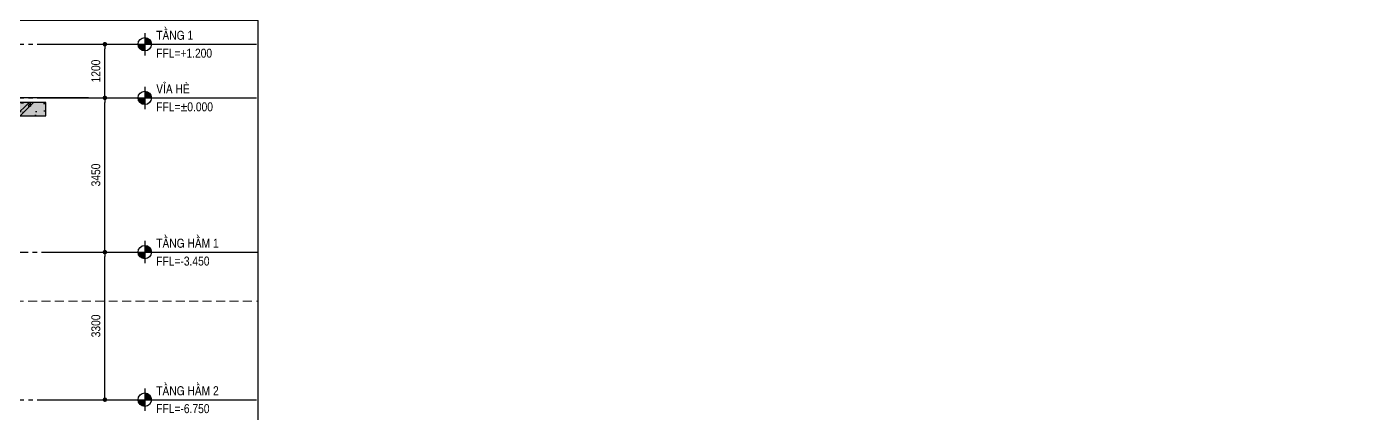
# Model space of a CAD drawing. Header units: millimetres. Extents: x -3021235 to -2791292, y 574414 to 656108.
# Drawn here: x -2848912 to -2818959, y 577852 to 586495 of the extents above; entities that cross this region are included whole.
import ezdxf
from ezdxf.xclip import XClip

# ---------------------------------------------------------------- set-up
doc = ezdxf.new("R2010")
doc.units = ezdxf.units.MM
doc.header["$LTSCALE"] = 100
doc.header["$MEASUREMENT"] = 0
for name, pattern in [('Grid level_tw b$0$Center101', [13, 10, -1, 1, -1]), ('Grid level_tw b$0$Grid A-F$0$Center101', [13, 10, -1, 1, -1]), ('Grid level_tw b$0$Hidden21', [3, 2, -1])]:
    doc.linetypes.add(name, pattern=pattern)
doc.layers.get('0').update_dxf_attribs({"lineweight": 9})
doc.layers.get('Defpoints').update_dxf_attribs({"color": 254, "lineweight": 0})
for name, color, linetype in [('Concrete Hatch', 218, 'Continuous'), ('Concrete Line', 6, 'Continuous'), ('Concrete Solid', 216, 'Continuous'), ('Dim 100', 14, 'Continuous'), ('Floor', 3, 'Continuous'), ('Grid level_tw b$0$Basement Grid Line', 250, 'Grid level_tw b$0$Center101'), ('Grid level_tw b$0$Grid Line', 251, 'Grid level_tw b$0$Grid A-F$0$Center101'), ('Net cat Betong', 6, 'Continuous'), ('Podium Level', 94, 'Continuous')]:
    doc.layers.add(name, color=color, linetype=linetype)
doc.layers.add('Grid level_tw b$0$Basement CH', color=252, linetype='Grid level_tw b$0$Hidden21', lineweight=9)
doc.styles.add('Chi Tiet Ramp DD$0$VNI-HelveC', font='VHELVCN_0.TTF')
doc.styles.add('VNI-HelveC', font='VHELVCN_0.TTF')
doc.dimstyles.new('DIM 100', dxfattribs={"dimscale": 100, "dimtxt": 2, "dimasz": 1, "dimexe": 0, "dimexo": 1, "dimgap": 1, "dimtad": 1, "dimdec": 0, "dimzin": 12, "dimdsep": 46, "dimtxsty": 'Chi Tiet Ramp DD$0$VNI-HelveC', "dimblk": 'Chi Tiet Ramp DD$0$_Dot', "dimcen": 1, "dimclrd": 256, "dimclre": 256, "dimclrt": 3, "dimadec": 0, "dimazin": 0, "dimtfac": 1, "dimtdec": 0, "dimtix": 1, "dimtmove": 2, "dimatfit": 3, "dimldrblk": 'Chi Tiet Ramp DD$0$HTT Arrow 30', "dimfxl": 0, "dimtolj": 1, "dimtzin": 0, "dimarcsym": 0})

# ---------------------------------------------------------------- blocks, each defined once
blk = doc.blocks.new('Grid level_tw b')
at = {"layer": 'Grid level_tw b$0$Basement CH'}
blk.add_line((-48392.10243123888, -4549.999999999982), (127204.581540275, -4549.999999999993), dxfattribs=at)
at = {"layer": 'Grid level_tw b$0$Basement Grid Line'}
for p, q in [((-48392.10243123888, -3449.999999999982), (127204.581540275, -3449.999999999993)), ((-48487.32671347355, -6749.999999999982), (127204.581540275, -6749.999999999993))]:
    blk.add_line(p, q, dxfattribs=at)
at = {"layer": 'Grid level_tw b$0$Grid Line'}
for p, q in [((-48487.32671347362, 1200.000000000015), (127204.581540275, 1200.000000000004)), ((-48487.32671347355, 1.818989403545856e-11), (127204.581540275, 7.048583938740194e-12))]:
    blk.add_line(p, q, dxfattribs=at)
at = {"layer": 'Grid level_tw b$0$Grid Line', "color": 1}
for p, q in [((-48487.32671347355, 1.818989403545856e-11), (127204.581540275, 7.048583938740194e-12)), ((-48487.32671347362, 1.455191522836685e-11), (127204.581540275, 3.637978807091713e-12))]:
    blk.add_line(p, q, dxfattribs=at)
blk = doc.blocks.new('A$C0075390C')
h = blk.add_hatch(color=1)
h.paths.add_polyline_path([(-150, 150), (-150, 0), (0, 0, 0.4142135623730951)])
h.paths.add_polyline_path([(-150, 0), (-300, 0, 0.4142135623730951), (-150, -150)])
at = {"color": 1}
for p, q in [((-400, 0), (1650, 0)), ((-150, 250), (-150, -250))]:
    blk.add_line(p, q, dxfattribs=at)
blk.add_circle((-150, 0), 150, dxfattribs=at)
at = {"color": 0, "linetype": 'ByBlock', "lineweight": -2, "style": 'VNI-HelveC'}
for tag, p in [('FLOOR', (105.6415034199454, 100)), ('ELEVATION', (105.6415034199454, -300))]:
    blk.add_attdef(tag, p, '', height=200, dxfattribs=at)
blk = doc.blocks.new('Chi Tiet Ramp DD$0$_Dot')
at = {"color": 0, "linetype": 'ByBlock', "lineweight": -2}
blk.add_line((-0.5, 0), (-1, 0), dxfattribs=at)
at = {"color": 0, "linetype": 'ByBlock', "const_width": 0.5}
blk.add_lwpolyline([(-0.25, 0, 1), (0.25, 0, 1)], format="xyb", close=True, dxfattribs=at)
blk = doc.blocks.new('*D1122')
at = {"layer": 'Defpoints', "color": 0, "transparency": 16777216}
for p in [(-2848438.742202838, 581454.8953719866), (-2847166.417055506, 581454.8953719866), (-2848438.742202838, 578154.8953717481)]:
    blk.add_point(p, dxfattribs=at)
at = {"layer": 'Dim 100', "lineweight": -2, "transparency": 16777216}
for p, q in [((-2848338.742202838, 581454.8953719866), (-2847166.417055506, 581454.8953719866)), ((-2847166.417055506, 578254.8953717481), (-2847166.417055506, 581354.8953719866)), ((-2848338.742202838, 578154.8953717481), (-2847166.417055506, 578154.8953717481))]:
    blk.add_line(p, q, dxfattribs=at)
at = {"layer": 'Dim 100', "lineweight": -2, "transparency": 16777216, "xscale": 100, "yscale": 100, "zscale": 100}
for p, rotation in [((-2847166.417055506, 581454.8953719866), 90), ((-2847166.417055506, 578154.8953717481), 270)]:
    blk.add_blockref('Chi Tiet Ramp DD$0$_Dot', p, dxfattribs=dict(at, rotation=rotation))
at = {"layer": 'Dim 100', "color": 3, "transparency": 16777216, "insert": (-2847368.550388839, 579804.8953718675), "char_height": 200, "attachment_point": 5, "rotation": 90.00000000000001, "style": 'Chi Tiet Ramp DD$0$VNI-HelveC'}
blk.add_mtext('\\A1;3300', dxfattribs=at)
blk = doc.blocks.new('Chi Tiet Ramp DD$0$HTT Arrow 30')
blk.add_hatch(color=256).paths.add_polyline_path([(-2.5, 0.3750000000000002), (-2.5, -0.3749999999999998), (0, 0)])
at = {"color": 0, "linetype": 'ByBlock', "lineweight": -2}
for p, q in [((0, 0), (-2.5, 0.3750000000000002)), ((-2.5, -0.3749999999999998), (-2.5, 0.3750000000000002)), ((0, 0), (-2.5, -0.3749999999999998))]:
    blk.add_line(p, q, dxfattribs=at)
blk = doc.blocks.new('*D1123')
at = {"layer": 'Defpoints', "color": 0, "transparency": 16777216}
for p in [(-2848438.314780123, 584905.2056285464), (-2847166.417055506, 584905.2056285464), (-2848438.742202838, 581454.8953719866)]:
    blk.add_point(p, dxfattribs=at)
at = {"layer": 'Dim 100', "lineweight": -2, "transparency": 16777216}
for p, q in [((-2848338.314780123, 584905.2056285464), (-2847166.417055506, 584905.2056285464)), ((-2847166.417055506, 581554.8953719866), (-2847166.417055506, 584805.2056285464)), ((-2848338.742202838, 581454.8953719866), (-2847166.417055506, 581454.8953719866))]:
    blk.add_line(p, q, dxfattribs=at)
at = {"layer": 'Dim 100', "lineweight": -2, "transparency": 16777216, "xscale": 100, "yscale": 100, "zscale": 100}
for p, rotation in [((-2847166.417055506, 584905.2056285464), 90), ((-2847166.417055506, 581454.8953719866), 270)]:
    blk.add_blockref('Chi Tiet Ramp DD$0$_Dot', p, dxfattribs=dict(at, rotation=rotation))
at = {"layer": 'Dim 100', "color": 3, "transparency": 16777216, "insert": (-2847368.550388839, 583180.0505002666), "char_height": 200, "attachment_point": 5, "rotation": 90.00000000000001, "style": 'Chi Tiet Ramp DD$0$VNI-HelveC'}
blk.add_mtext('\\A1;3450', dxfattribs=at)
blk = doc.blocks.new('*D1124')
at = {"layer": 'Defpoints', "color": 0, "transparency": 16777216}
for p in [(-2848438.02206152, 586105.205556666), (-2847166.417055506, 586105.205556666), (-2848438.314780123, 584905.2056285464)]:
    blk.add_point(p, dxfattribs=at)
at = {"layer": 'Dim 100', "lineweight": -2, "transparency": 16777216}
for p, q in [((-2848338.02206152, 586105.205556666), (-2847166.417055506, 586105.205556666)), ((-2847166.417055506, 585005.2056285464), (-2847166.417055506, 586005.205556666)), ((-2848338.314780123, 584905.2056285464), (-2847166.417055506, 584905.2056285464))]:
    blk.add_line(p, q, dxfattribs=at)
at = {"layer": 'Dim 100', "lineweight": -2, "transparency": 16777216, "xscale": 100, "yscale": 100, "zscale": 100}
for p, rotation in [((-2847166.417055506, 586105.205556666), 90), ((-2847166.417055506, 584905.2056285464), 270)]:
    blk.add_blockref('Chi Tiet Ramp DD$0$_Dot', p, dxfattribs=dict(at, rotation=rotation))
at = {"layer": 'Dim 100', "color": 3, "transparency": 16777216, "insert": (-2847368.550388839, 585505.2055926063), "char_height": 200, "attachment_point": 5, "rotation": 90.00000000000001, "style": 'Chi Tiet Ramp DD$0$VNI-HelveC'}
blk.add_mtext('\\A1;1200', dxfattribs=at)
blk = doc.blocks.new('*U573')
at = {"layer": 'Concrete Hatch'}
h = blk.add_hatch(dxfattribs=at)
h.set_pattern_fill('CONCRETE', color=256, scale=100, style=0, pattern_type=2)
h.set_pattern_definition([(45, (5550, -250.0000000000072), (-353.5533905932737, 353.5533905932738), []), (45, (5550, -150.0000000000072), (-707.1067811865474, 707.1067811865476), []), (49.99999999999999, (5550, -250.0000000000072), (717.2601826007534, -62.75213498259511), [75, -825]), (355, (5550, -250.0000000000072), (-138.751333613, 752.1921337000118), [60, -660]), (100.4514, (5609.77168, -255.2293400000071), (578.5093817140216, 689.4395420609536), [63.74019000000001, -701.142112]), (46.18420000000001, (5550, -50.00000000000716), (1067.241048625644, -165.5190143290181), [112.5, -1237.5]), (96.6356, (5638.936745000001, -63.79330700000719), (934.6627055487033, 974.1178709004417), [95.610288, -1051.713]), (351.1842, (5550, -50.00000000000716), (934.6619451336272, 974.1186009253246), [90, -990]), (21, (5650, -100.0000000000072), (596.9070521184617, -402.6188906653388), [75, -825]), (326.0000000000001, (5650, -100.0000000000072), (243.3153319215817, 725.150045046853), [60, -660]), (71.4514, (5699.742233000001, -133.5516060000072), (840.22262858149, 322.5304967099524), [63.74019000000001, -701.142112]), (37.50000000000001, (5550, -250.0000000000072), (12.15985531729067, 332.8938538313115), [0, -652, 0, -670, 0, -662.5]), (7.499999999999999, (5550, -250.0000000000072), (263.0695374421486, 394.4117118823602), [0, -382, 0, -637, 0, -252.5]), (327.5, (5327, -250.0000000000072), (533.8224361724091, -22.5548717343798), [0, -250, 0, -780, 0, -1035]), (317.5, (5227, -250.0000000000072), (583.1861693423863, 100.1049823323176), [0, -325, 0, -518, 0, -735]), (0, (5900, 99.99999999999284), (0, 1750), [175, -1575]), (0, (6425, 449.9999999999928), (0, 1750), [175, -1575]), (0, (6075, 1149.999999999993), (0, 1750), [175, -700, 175, -700]), (90, (5900, 99.99999999999284), (-1750, 1.071565949253934e-13), [175, -1575]), (90, (6075, 1149.999999999993), (-1750, 1.071565949253934e-13), [175, -1575]), (90, (6600, 449.9999999999928), (-1750, 1.071565949253934e-13), [175, -1575]), (90, (6950, 974.9999999999927), (-1750, 1.071565949253934e-13), [175, -1575]), (135, (6075, 99.99999999999284), (-1750.03271489421, 1.77635683940025e-13), [247.52, -2227.4]), (135, (6250, 1149.999999999993), (-1750.03271489421, 1.77635683940025e-13), [247.52, -2227.4]), (45, (6425, 449.9999999999928), (1.77635683940025e-13, 1750.03271489421), [247.52, -494.97, 247.52, -1484.91]), (0, (5200, -250.0000000000072), (175, 175), [-350, 0])])
h.paths.add_polyline_path([(-50, 50), (-50, -250.0000000000072), (5650, -250.0000000000073), (5650, 50)])
at = {"layer": 'Concrete Solid'}
blk.add_hatch(color=256, dxfattribs=at).paths.add_polyline_path([(-50, 50), (-50, -250.0000000000072), (5650, -250.0000000000073), (5650, 50)])
at = {"layer": 'Concrete Line'}
blk.add_lwpolyline([(-50, 50), (-50, -250.0000000000072), (5650, -250.0000000000073), (5650, 50)], close=True, dxfattribs=at)

msp = doc.modelspace()

# ---------------------------------------------------------------- linework, layer by layer
at = {"layer": 'Floor'}
msp.add_lwpolyline([(-2847530.703169816, 584904.8953719866), (-2853987.424770853, 584904.8953719866)], dxfattribs=at)

# ---------------------------------------------------------------- block references
at = {"layer": 'Dim 100'}
ref = msp.add_blockref('Grid level_tw b', (-2815789.905228721, 584904.8953719866), dxfattribs=at)
XClip(ref).set_block_clipping_path([(-48754.29189209305, -7749.999999999978), (-27951.02103835449, 1728.315570317718)])
at = {"layer": 'Net cat Betong'}
msp.add_blockref('*U573', (-2854140.092862034, 584754.8953719866), dxfattribs=at)
at = {"layer": 'Podium Level'}
for p, values in [((-2846125.172925459, 586104.8953717481), {'ELEVATION': 'FFL=+1.200', 'FLOOR': 'TAÀNG 1'}), ((-2846125.172925459, 584904.8953717481), {'ELEVATION': 'FFL=%%P0.000', 'FLOOR': 'VÆA HEØ'}), ((-2846125.172925459, 581454.8953717481), {'ELEVATION': 'FFL=-3.450', 'FLOOR': 'TAÀNG HAÀM 1'}), ((-2846125.172925459, 578154.8953717481), {'ELEVATION': 'FFL=-6.750', 'FLOOR': 'TAÀNG HAÀM 2'})]:
    msp.add_blockref('A$C0075390C', p, dxfattribs=at).add_auto_attribs(values)

# ---------------------------------------------------------------- dimensions: what is measured, and where the dimension line sits
at = {"layer": 'Dim 100'}
for base, p1, p2, picture, middle in [((-2847166.417055506, 586105.205556666), (-2848438.314780123, 584905.2056285464), (-2848438.02206152, 586105.205556666), '*D1124', (-2847368.550388839, 585505.2055926062)), ((-2847166.417055506, 584905.2056285464), (-2848438.742202838, 581454.8953719866), (-2848438.314780123, 584905.2056285464), '*D1123', (-2847368.550388839, 583180.0505002665)), ((-2847166.417055506, 581454.8953719866), (-2848438.742202838, 578154.8953717481), (-2848438.742202838, 581454.8953719866), '*D1122', (-2847368.550388839, 579804.8953718673))]:
    dim = msp.add_linear_dim(base=base, p1=p1, p2=p2, angle=270, dimstyle='DIM 100', dxfattribs=at)
    dim.commit()
    dim.dimension.update_dxf_attribs({"geometry": picture, "text_midpoint": middle})

doc.saveas('drawing.dxf')
